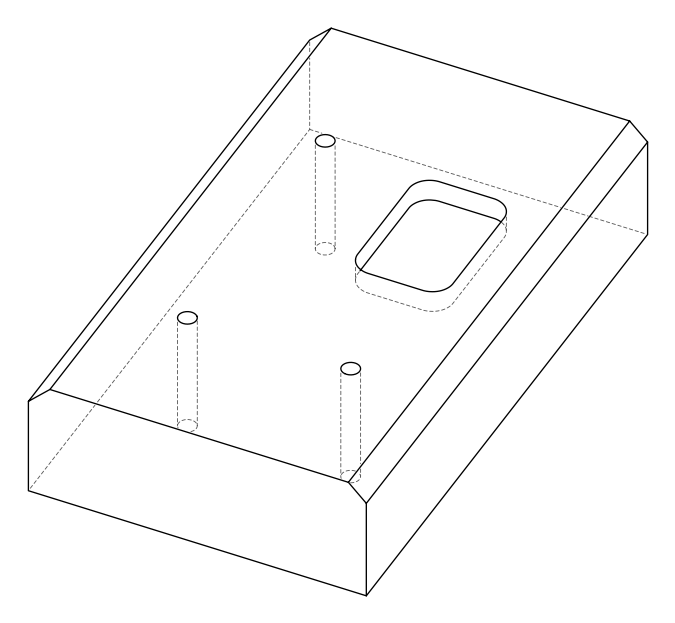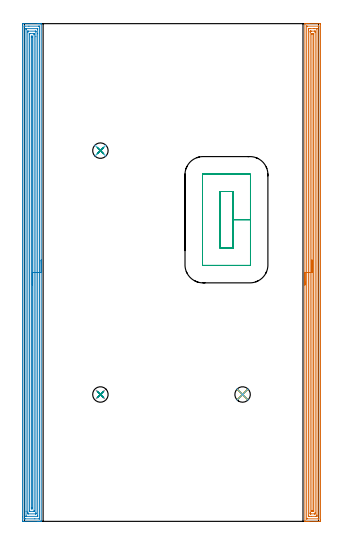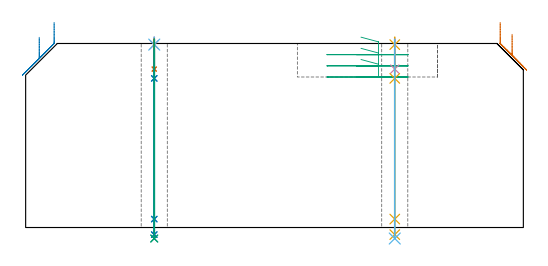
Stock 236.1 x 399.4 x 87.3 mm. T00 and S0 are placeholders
(PLAN: 15 operations, 11 tool changes, 40.8 min)
(1 AREA_MILL | FG_CHAMFER_SURFACE | UGT0205_001 | 16.2 min | 31203 mm3)
(2 AREA_MILL_1 | FG_CHAMFER_SURFACE_1 | UGT0205_001 | 19.39 min | 44929 mm3)
(3 MILL_RECTANGULAR_POCKET | POCKET_RECTANGULAR_STRAIGHT | UGT0201_006 | Follow Part, ap 7, ae 75% | 2.49 min | 104292 mm3)
(4 SPOT_DRILL | STEP1HOLE | NXT0321_9005460120000 | 0.03 min | 9 mm3)
(5 SPOT_DRILL_1 | STEP1HOLE_1 | NXT0321_9005460120000 | 0.03 min | 6 mm3)
(6 SPOT_DRILL_2 | STEP1HOLE_2 | NXT0321_9005460120000 | 0.03 min | 12 mm3)
(7 DRILL_BLIND_HOLE_INTO_CENTER | STEP1HOLE | NXT0301_052 | 0.06 min | 574 mm3)
(8 GUN_DRILL_THROUGH_HOLE | STEP1HOLE | UGT0307_004 | 0.44 min | 3786 mm3)
(9 DRILL_TO_ENLARGE_THROUGH_HOLE | STEP1HOLE | UGT0301_233 | 0.38 min | 6138 mm3)
(10 DRILL_BLIND_HOLE_INTO_CENTER_1 | STEP1HOLE_1 | NXT0301_052 | 0.06 min | 583 mm3)
(11 GUN_DRILL_THROUGH_HOLE_1 | STEP1HOLE_1 | UGT0307_004 | 0.44 min | 3799 mm3)
(12 DRILL_TO_ENLARGE_THROUGH_HOLE_1 | STEP1HOLE_1 | UGT0301_233 | 0.38 min | 6128 mm3)
(13 DRILL_BLIND_HOLE_INTO_CENTER_2 | STEP1HOLE_2 | NXT0301_052 | 0.06 min | 569 mm3)
(14 GUN_DRILL_THROUGH_HOLE_2 | STEP1HOLE_2 | UGT0307_004 | 0.44 min | 3808 mm3)
(15 DRILL_TO_ENLARGE_THROUGH_HOLE_2 | STEP1HOLE_2 | UGT0301_233 | 0.38 min | 6131 mm3)
(TOOL UGT0205_001 | Chamfer Mill 20 x 3 x 45 deg. | D20 FL50 Z2)
(TOOL UGT0201_006 | End Mill 28 mm | D28 FL25 Z2)
(TOOL NXT0321_9005460120000 | NC Spot Drill, 142deg, 12mm, Carbide, Uncoated | D12 PA142 FL30 Z2)
(TOOL NXT0301_052 | Carbide Drill 8.1mm [860.1-0810-024A1-MM 2214] | D8.1 PA140 FL47 Z2)
(TOOL UGT0307_004 | Gun Drill 8 mm | D8 PA130 FL24 Z1)
(TOOL UGT0301_233 | Twist Drill 12.4 mm | D12.4 PA118 FL98 Z2)
(OP 1 AREA_MILL)
G17 G21 G94 G90
T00 M6
G54
G17 G0 G90 X225.1 Y189.7 S1061 M3
G43 Z97.3 H0
G94 G1 Y189.738 Z96.428 F250.
Y189.852 Z95.563
Y190.041 Z94.712
Y190.303 Z93.88
Y190.637 Z93.074
Y191.04 Z92.3
Y191.508 Z91.564
Y192.04 Z90.872
Y192.629 Z90.229
Y193.272 Z89.64
Y193.964 Z89.108
Y194.7 Z88.64
Y195.474 Z88.237
Y196.28 Z87.903
Y197.112 Z87.641
Y197.963 Z87.452
Y198.828 Z87.338
Y199.7 Z87.3
Y399.236
X225.102 Y399.392 Z87.288
X225.12 Y399.4 Z87.27
X225.466 Z86.934
X225.835 Z86.565
X226.483 Z85.911
X227.693 Z84.704
X228.253 Z84.141
X237.101 Z75.296
X237.384 Y399.398 Z75.013
X237.592 Y399.39 Z74.806
X237.599 Y399.18 Z74.799
X237.6 Y1. Z74.8
X237.599 Y0.61 Z74.801
X237.595 Y0.112 Z74.803
X237.591 Y0.009 Z74.806
X237.101 Y0.004 Z75.296
X236.497 Y0. Z75.9
X228.253 Z84.141
X227.693 Z84.704
X227.368 Z85.028
X226.808 Z85.588
X226.483 Z85.911
X225.835 Z86.565
X225.466 Z86.934
X225.12 Z87.27
X225.102 Y0.008 Z87.288
X225.1 Y0.164 Z87.3
Y199.7
X226.514 Z85.886
X226.515 Y397.22 Z85.885
X226.516 Y397.328 Z85.884
X226.518 Y397.38 Z85.882
X226.52 Y397.386 Z85.88
X226.533 Y397.39 Z85.867
X226.584 Y397.395 Z85.816
X226.977 Y397.399 Z85.423
X235.825 Z76.575
X236.062 Y397.394 Z76.338
X236.169 Y397.39 Z76.231
X236.18 Y397.385 Z76.22
X236.182 Y397.368 Z76.218
X236.184 Y397.321 Z76.216
X236.185 Y397.226 Z76.215
X236.186 Y397.035 Z76.214
X236.185 Y2.18 Z76.215
X236.184 Y2.073 Z76.216
X236.181 Y2.02 Z76.219
X236.18 Y2.014 Z76.22
X236.167 Y2.01 Z76.233
X236.116 Y2.005 Z76.284
X235.723 Y2.001 Z76.677
X226.875 Z85.525
X226.638 Y2.006 Z85.762
X226.531 Y2.01 Z85.869
X226.521 Y2.015 Z85.879
X226.519 Y2.032 Z85.881
X226.516 Y2.079 Z85.884
X226.515 Y2.174 Z85.885
X226.514 Y2.365 Z85.886
Y199.7
X227.928 Z84.472
X227.929 Y394.326 Z84.471
Y394.653
X227.934 Y395.219 Z84.466
X227.935 Y395.373 Z84.465
X228.083 Y395.391 Z84.317
X228.253 Y395.395 Z84.147
X228.959 Y395.4 Z83.441
X229.138 Z83.262
X232.498 Z79.902
X234.268 Z78.132
X234.447 Y395.398 Z77.953
X234.626 Y395.395 Z77.774
X234.745 Y395.39 Z77.655
X234.766 Y395.382 Z77.634
X234.768 Y395.367 Z77.632
X234.77 Y395.328 Z77.63
X234.771 Y395.219 Z77.629
Y5.074
X234.77 Y4.748 Z77.63
X234.766 Y4.181 Z77.634
X234.764 Y4.027 Z77.636
X234.618 Y4.009 Z77.782
X234.447 Y4.005 Z77.953
X233.741 Y4. Z78.659
X233.562 Z78.838
X230.202 Z82.198
X228.432 Z83.968
X228.253 Y4.002 Z84.147
X228.074 Y4.005 Z84.326
X227.955 Y4.01 Z84.445
X227.934 Y4.018 Z84.466
X227.933 Y4.033 Z84.467
X227.93 Y4.072 Z84.47
X227.929 Y4.181 Z84.471
X227.928 Y199.7 Z84.472
X229.343 Z83.057
Y392.54
X229.344 Y393.225 Z83.056
X229.347 Y393.324 Z83.053
X229.349 Y393.377 Z83.051
X229.385 Y393.39 Z83.015
X229.597 Y393.394 Z82.803
X230.023 Y393.4 Z82.377
X230.056 Z82.344
X232.71 Z79.69
X233.112 Y393.395 Z79.288
X233.312 Y393.39 Z79.088
X233.351 Y393.385 Z79.049
X233.354 Y393.352 Z79.046
X233.355 Y393.294 Z79.045
X233.357 Y392.747 Z79.043
Y392.54
Y6.859
X233.356 Y6.175 Z79.044
X233.353 Y6.076 Z79.047
X233.351 Y6.023 Z79.049
X233.315 Y6.01 Z79.085
X233.103 Y6.006 Z79.297
X232.677 Y6. Z79.723
X232.644 Z79.756
X229.99 Z82.41
X229.588 Y6.005 Z82.812
X229.388 Y6.01 Z83.012
X229.349 Y6.014 Z83.051
X229.346 Y6.048 Z83.054
X229.345 Y6.106 Z83.055
X229.343 Y6.653 Z83.057
Y6.859
Y199.7
X230.757 Z81.643
Y390.907
X230.758 Y391.059 Z81.642
X230.763 Y391.363 Z81.637
X230.765 Y391.392 Z81.635
X230.769 Y391.394 Z81.631
X230.788 Y391.398 Z81.612
X230.828 Y391.399 Z81.572
X230.908 Y391.4 Z81.492
X231.153 Z81.247
X231.792 Y391.396 Z80.608
X231.883 Y391.394 Z80.517
X231.933 Y391.39 Z80.467
X231.937 Y391.211 Z80.463
X231.942 Y390.907 Z80.458
X231.943 Y390.755 Z80.457
Y390.603
Y8.493
X231.942 Y8.341 Z80.458
X231.937 Y8.038 Z80.463
X231.935 Y8.008 Z80.465
X231.931 Y8.006 Z80.469
X231.912 Y8.002 Z80.488
X231.872 Y8.001 Z80.528
X231.792 Y8. Z80.608
X231.547 Z80.853
X230.908 Y8.004 Z81.492
X230.817 Y8.006 Z81.583
X230.767 Y8.01 Z81.633
X230.763 Y8.189 Z81.637
X230.758 Y8.493 Z81.642
X230.757 Y8.645 Z81.643
Y8.797
Y199.7
Y200.572 Z81.681
Y201.436 Z81.795
Y202.288 Z81.984
Y203.12 Z82.246
Y203.926 Z82.58
Y204.7 Z82.983
Y205.436 Z83.452
Y206.128 Z83.983
Y206.771 Z84.572
Y207.36 Z85.215
Y207.892 Z85.907
Y208.36 Z86.643
Y208.763 Z87.417
Y209.097 Z88.223
Y209.359 Z89.055
Y209.548 Z89.907
Y209.662 Z90.772
Y209.7 Z91.643
G0 Z97.3
M5
M2
(OP 2 AREA_MILL_1)
G17 G21 G94 G90
T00 M6
G54
G17 G0 G90 X13.5 Y209.7 S1061 M3
G43 Z97.3 H0
G94 G1 Y209.662 Z96.428 F250.
Y209.548 Z95.563
Y209.359 Z94.712
Y209.097 Z93.88
Y208.763 Z93.074
Y208.36 Z92.3
Y207.891 Z91.564
Y207.36 Z90.872
Y206.771 Z90.229
Y206.128 Z89.639
Y205.436 Z89.108
Y204.7 Z88.64
Y203.926 Z88.237
Y203.12 Z87.903
Y202.288 Z87.641
Y201.436 Z87.452
Y200.572 Z87.338
Y199.7 Z87.3
Y0.164
X13.497 Y0.007 Z87.288
Y0.006
X13.17 Y0. Z86.97
X12.815 Z86.615
X12.169 Z85.964
X10.965 Z84.762
X10.407 Z84.201
X-0.448 Z73.349
X-1.331 Y0.001 Z72.466
X-1.492 Y0.01 Z72.306
X-1.499 Y0.171 Z72.299
X-1.5 Y0.61 Z72.3
Y3.717
Y398.353
X-1.499 Y398.79 Z72.301
X-1.495 Y399.24 Z72.303
X-1.492 Y399.39 Z72.306
X-1.051 Y399.395 Z72.747
X-0.448 Y399.4 Z73.349
X10.407 Z84.201
X10.965 Z84.762
X11.288 Z85.084
X11.846 Z85.642
X12.169 Z85.964
X12.815 Z86.615
X13.171 Z86.97
X13.497 Y399.394 Z87.288
Y399.393
X13.5 Y399.236 Z87.3
Y199.7
X12.086 Z85.886
X12.085 Y2.092 Z85.885
X12.084 Y2.042 Z85.884
X12.082 Y2.018 Z85.882
X12.08 Y2.013 Z85.88
X12.068 Y2.01 Z85.868
X11.677 Y2.002 Z85.477
X8.373 Y2. Z82.173
X0.712 Y2.001 Z74.512
X0.218 Y2.003 Z74.018
X0.012 Y2.01 Z73.812
X-0.079 Y2.03 Z73.721
X-0.084 Y2.31 Z73.716
X-0.085 Y2.396 Z73.715
X-0.086 Y397.308 Z73.714
X-0.085 Y397.358 Z73.715
X-0.082 Y397.382 Z73.718
X-0.08 Y397.387 Z73.72
X-0.068 Y397.39 Z73.732
X0.323 Y397.398 Z74.123
X3.626 Y397.4 Z77.426
X11.288 Y397.399 Z85.088
X11.782 Y397.397 Z85.582
X11.988 Y397.39 Z85.788
X12.079 Y397.37 Z85.879
X12.084 Y397.09 Z85.884
X12.085 Y397.004 Z85.885
X12.086 Y199.7 Z85.886
X10.672 Z84.472
X10.671 Y4.806 Z84.471
X10.67 Y4.181 Z84.47
X10.668 Y4.047 Z84.468
X10.665 Y4.017 Z84.465
X10.662 Y4.01 Z84.462
X10.644 Y4.006 Z84.444
X10.584 Y4.001 Z84.384
X1.593 Z75.393
X1.415 Y4.003 Z75.215
X1.364 Y4.006 Z75.164
X1.338 Y4.01 Z75.138
X1.335 Y4.023 Z75.135
X1.331 Y4.092 Z75.131
X1.329 Y4.181 Z75.129
X1.328 Y8.108 Z75.128
Y394.594
X1.33 Y395.219 Z75.13
X1.332 Y395.353 Z75.132
X1.335 Y395.383 Z75.135
X1.338 Y395.39 Z75.138
X1.355 Y395.394 Z75.155
X1.416 Y395.399 Z75.216
X10.407 Z84.207
X10.585 Y395.397 Z84.385
X10.636 Y395.394 Z84.436
X10.662 Y395.39 Z84.462
X10.665 Y395.377 Z84.465
X10.669 Y395.308 Z84.469
X10.67 Y395.219 Z84.47
X10.672 Y391.285 Z84.472
Y199.7
X9.257 Z83.057
Y6.859
X9.254 Y6.241 Z83.054
X9.25 Y6.032 Z83.05
X9.248 Y6.009 Z83.048
X9.227 Y6.007 Z83.027
X9.174 Y6.003 Z82.974
X9.068 Y6.001 Z82.868
X3.323 Y6. Z77.123
X2.928 Y6.01 Z76.728
X2.75 Y6.022 Z76.55
X2.748 Y6.124 Z76.548
X2.744 Y6.587 Z76.544
X2.743 Y6.859 Z76.543
Y7.481
Y392.54
X2.746 Y393.159 Z76.546
X2.75 Y393.368 Z76.55
X2.752 Y393.391 Z76.552
X2.773 Y393.393 Z76.573
X2.826 Y393.397 Z76.626
X2.932 Y393.399 Z76.732
X8.677 Y393.4 Z82.477
X9.072 Y393.39 Z82.872
X9.25 Y393.378 Z83.05
X9.252 Y393.276 Z83.052
X9.256 Y392.813 Z83.056
X9.257 Y388.916 Z83.057
Y199.7
X7.843 Z81.643
Y8.482
X7.841 Y8.319 Z81.641
X7.835 Y8.01 Z81.635
X7.763 Y8.007 Z81.563
X7.517 Y8.001 Z81.317
X4.237 Z78.037
X4.195 Y8.002 Z77.995
X4.173 Y8.005 Z77.973
X4.166 Y8.008 Z77.966
X4.163 Y8.075 Z77.963
X4.158 Y8.401 Z77.958
X4.157 Y8.727 Z77.957
Y390.918
X4.159 Y391.081 Z77.959
X4.165 Y391.39 Z77.965
X4.237 Y391.393 Z78.037
X4.483 Y391.399 Z78.283
X7.763 Z81.563
X7.805 Y391.398 Z81.605
X7.827 Y391.395 Z81.627
X7.834 Y391.392 Z81.634
X7.837 Y391.325 Z81.637
X7.842 Y391. Z81.642
X7.843 Y390.836 Z81.643
Y390.755
Y199.7
X6.429 Z80.229
X6.428 Y10.89 Z80.228
X6.424 Y10.431 Z80.224
X6.418 Y10.007 Z80.218
X6. Z79.8
X5.582 Y10.01 Z79.382
X5.576 Y10.431 Z79.376
X5.572 Y10.864 Z79.372
Y388.51
X5.576 Y388.969 Z79.376
X5.582 Y389.393 Z79.382
X6. Z79.8
X6.418 Y389.39 Z80.218
X6.424 Y388.969 Z80.224
X6.428 Y388.536 Z80.228
X6.429 Y199.7 Z80.229
Y198.828 Z80.267
Y197.963 Z80.381
Y197.112 Z80.57
Y196.28 Z80.832
Y195.474 Z81.166
Y194.7 Z81.569
Y193.964 Z82.037
Y193.272 Z82.568
Y192.629 Z83.158
Y192.04 Z83.801
Y191.508 Z84.493
Y191.04 Z85.229
Y190.637 Z86.003
Y190.303 Z86.809
Y190.041 Z87.641
Y189.852 Z88.492
Y189.738 Z89.357
Y189.7 Z90.229
G0 Z97.3
M5
M2
(OP 3 MILL_RECTANGULAR_POCKET)
G17 G21 G94 G90
T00 M6
G54
G17 G0 G90 X159.074 Y219.4 S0 M3
G43 Z97.3 H0
Z90.3
G94 G1 X167.4 Z88.069 F250.
Y242.05 Z82.
Y264.7 F500.
X156.9
Y219.4
X167.4
Y242.05
X181.4
Y278.3
G3 X181. Y278.7 R0.4
G1 X143.3
G3 X142.9 Y278.3 R0.4
G1 Y205.8
G3 X143.3 Y205.4 R0.4
G1 X181.
G3 X181.4 Y205.8 R0.4
G1 Y242.05
Y243.05
G0 X159.074 Y219.4 Z85.
G1 X167.4 Z82.769 F250.
Y242.05 Z76.7
Y264.7 F500.
X156.9
Y219.4
X167.4
Y242.05
X181.4
Y278.3
G3 X181. Y278.7 R0.4
G1 X143.3
G3 X142.9 Y278.3 R0.4
G1 Y205.8
G3 X143.3 Y205.4 R0.4
G1 X181.
G3 X181.4 Y205.8 R0.4
G1 Y242.05
Y243.05
G0 X159.074 Y219.4 Z79.7
G1 X167.4 Z77.469 F250.
Y242.05 Z71.4
Y264.7 F500.
X156.9
Y219.4
X167.4
Y242.05
X181.4
Y278.3
G3 X181. Y278.7 R0.4
G1 X143.3
G3 X142.9 Y278.3 R0.4
G1 Y205.8
G3 X143.3 Y205.4 R0.4
G1 X181.
G3 X181.4 Y205.8 R0.4
G1 Y242.05
Y243.05
G0 Z97.3
M5
M2
(OP 4 SPOT_DRILL)
G17 G21 G94 G90
T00 M6
G54
G17 G0 G90 X61. Y101.8 S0 M3
G43 Z97.3 H0
G94 G81 G98 Z86.766 F250. R90.3
G80
M5
M2
(OP 5 SPOT_DRILL_1)
G17 G21 G94 G90
T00 M6
G54
G17 G0 G90 X175.1 Y101.8 S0 M3
G43 Z97.3 H0
G94 G81 G98 Z86.766 F250. R90.3
G80
M5
M2
(OP 6 SPOT_DRILL_2)
G17 G21 G94 G90
T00 M6
G54
G17 G0 G90 X61. Y297.5 S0 M3
G43 Z97.3 H0
G94 G81 G98 Z86.766 F250. R90.3
G80
M5
M2
(OP 7 DRILL_BLIND_HOLE_INTO_CENTER)
G17 G21 G94 G90
T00 M6
G54
G17 G0 G90 X61. Y101.8 S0 M3
G43 Z97.3 H1
G94 G81 G98 Z75.15 F250. R89.3
G80
M5
M2
(OP 8 GUN_DRILL_THROUGH_HOLE)
G17 G21 G94 G90
T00 M6
G54
G17 G0 G90 X61. Y101.8 M8
G43 Z97.3 H0
Z84.511
S716 M3
G94 G1 Z70.741 F125. M26
G4 X.084
Z4. F250.
G4 X.084
Z-3.365 F125.
G4 X.084
M5
M9
G0 Z84.511
Z97.3
M2
(OP 9 DRILL_TO_ENLARGE_THROUGH_HOLE)
G17 G21 G94 G90
T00 M6
G54
G17 G0 G90 X61. Y101.8 S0 M3
G43 Z97.3 H0
G94 G73 G98 Z-5.225 F250. Q11.566 R89.3
G80
M5
M2
(OP 10 DRILL_BLIND_HOLE_INTO_CENTER_1)
G17 G21 G94 G90
T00 M6
G54
G17 G0 G90 X175.1 Y101.8 S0 M3
G43 Z97.3 H1
G94 G81 G98 Z75.15 F250. R89.3
G80
M5
M2
(OP 11 GUN_DRILL_THROUGH_HOLE_1)
G17 G21 G94 G90
T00 M6
G54
G17 G0 G90 X175.1 Y101.8 M8
G43 Z97.3 H0
Z84.511
S716 M3
G94 G1 Z70.741 F125. M26
G4 X.084
Z4. F250.
G4 X.084
Z-3.365 F125.
G4 X.084
M5
M9
G0 Z84.511
Z97.3
M2
(OP 12 DRILL_TO_ENLARGE_THROUGH_HOLE_1)
G17 G21 G94 G90
T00 M6
G54
G17 G0 G90 X175.1 Y101.8 S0 M3
G43 Z97.3 H0
G94 G73 G98 Z-5.225 F250. Q11.566 R89.3
G80
M5
M2
(OP 13 DRILL_BLIND_HOLE_INTO_CENTER_2)
G17 G21 G94 G90
T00 M6
G54
G17 G0 G90 X61. Y297.5 S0 M3
G43 Z97.3 H1
G94 G81 G98 Z75.15 F250. R89.3
G80
M5
M2
(OP 14 GUN_DRILL_THROUGH_HOLE_2)
G17 G21 G94 G90
T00 M6
G54
G17 G0 G90 X61. Y297.5 M8
G43 Z97.3 H0
Z84.511
S716 M3
G94 G1 Z70.741 F125. M26
G4 X.084
Z4. F250.
G4 X.084
Z-3.365 F125.
G4 X.084
M5
M9
G0 Z84.511
Z97.3
M2
(OP 15 DRILL_TO_ENLARGE_THROUGH_HOLE_2)
G17 G21 G94 G90
T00 M6
G54
G17 G0 G90 X61. Y297.5 S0 M3
G43 Z97.3 H0
G94 G73 G98 Z-5.225 F250. Q11.566 R89.3
G80
M5
M2
